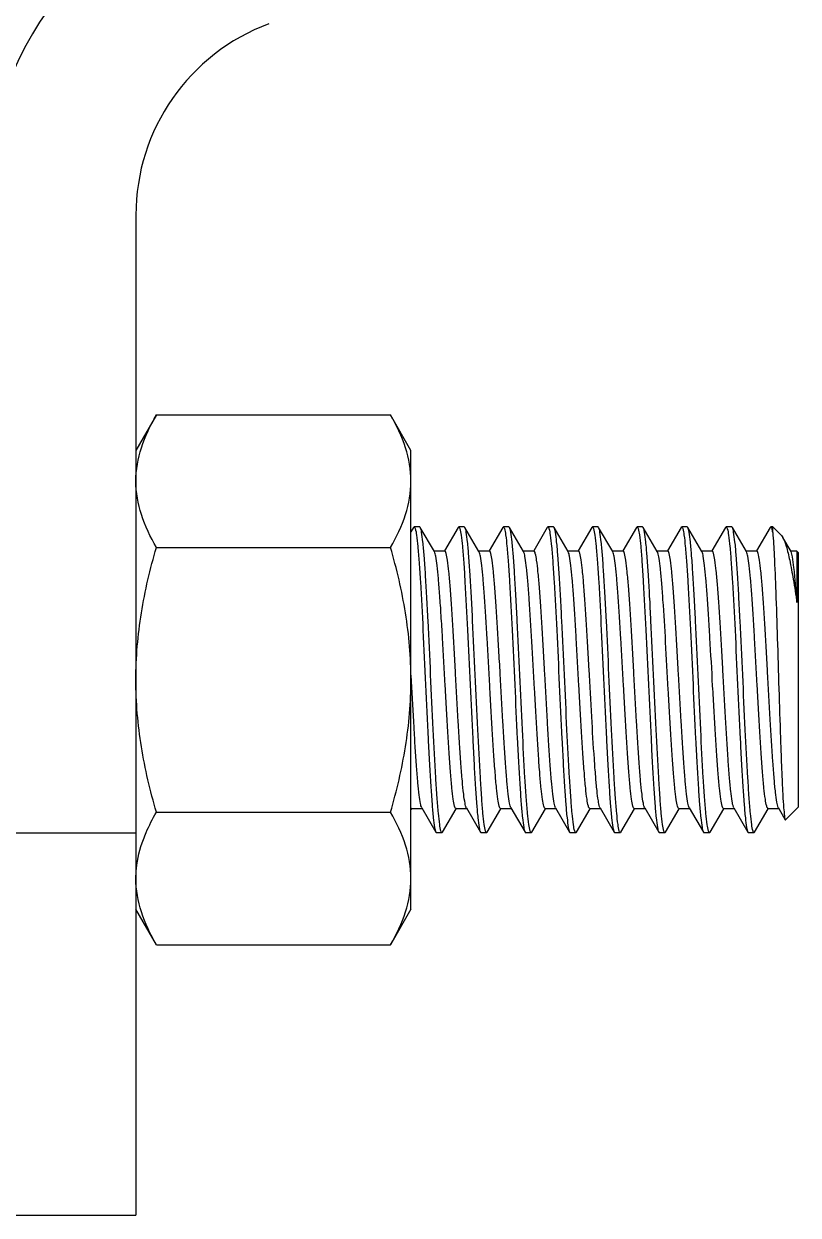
# Model space of a CAD drawing. Extents: x 1725261 to 1937680, y 860327 to 1571294.
# Drawn here: x 1846973 to 1847326, y 1246481 to 1247024 of the extents above; entities that cross this region are included whole.
import ezdxf

# ---------------------------------------------------------------- set-up
doc = ezdxf.new("R2010")
doc.units = 0
doc.header["$LTSCALE"] = 1000
doc.header["$MEASUREMENT"] = 0

msp = doc.modelspace()

# ---------------------------------------------------------------- linework, layer by layer
at = {"linetype": 'Continuous'}
for p, q in [((1847024.16, 1246936.54), (1847024.16, 1246480.85)), ((1847033.5, 1246845.48), (1847024.16, 1246829.31)), ((1847033.5, 1246845.48), (1847140.28, 1246845.48)), ((1847149.61, 1246829.31), (1847140.28, 1246845.48)), ((1847149.61, 1246620.27), (1847149.61, 1246829.31)), ((1847150.8, 1246794.26), (1847149.61, 1246792.21)), ((1847150.8, 1246794.26), (1847151.06, 1246794.48)), ((1847153.6, 1246794.48), (1847151.06, 1246794.48)), ((1847153.6, 1246794.48), (1847151.06, 1246794.48)), ((1847151.06, 1246794.48), (1847151.1, 1246794.48)), ((1847153.86, 1246794.26), (1847153.6, 1246794.48)), ((1847160.28, 1246783.18), (1847153.86, 1246794.26)), ((1847171.13, 1246794.26), (1847164.9, 1246783.52)), ((1847171.13, 1246794.26), (1847171.39, 1246794.48)), ((1847173.93, 1246794.48), (1847171.39, 1246794.48)), ((1847173.93, 1246794.48), (1847171.39, 1246794.48)), ((1847171.39, 1246794.48), (1847171.43, 1246794.48)), ((1847174.19, 1246794.26), (1847173.93, 1246794.48)), ((1847180.61, 1246783.18), (1847174.19, 1246794.26)), ((1847191.46, 1246794.26), (1847185.23, 1246783.52)), ((1847191.46, 1246794.26), (1847191.72, 1246794.48)), ((1847194.26, 1246794.48), (1847191.72, 1246794.48)), ((1847194.26, 1246794.48), (1847191.72, 1246794.48)), ((1847191.72, 1246794.48), (1847191.76, 1246794.48)), ((1847194.52, 1246794.26), (1847194.26, 1246794.48)), ((1847200.94, 1246783.18), (1847194.52, 1246794.26)), ((1847211.78, 1246794.26), (1847205.56, 1246783.52)), ((1847211.78, 1246794.26), (1847212.04, 1246794.48)), ((1847214.59, 1246794.48), (1847212.04, 1246794.48)), ((1847214.59, 1246794.48), (1847212.04, 1246794.48)), ((1847212.04, 1246794.48), (1847212.08, 1246794.48)), ((1847214.84, 1246794.26), (1847214.59, 1246794.48)), ((1847221.26, 1246783.18), (1847214.84, 1246794.26)), ((1847232.11, 1246794.26), (1847225.89, 1246783.52)), ((1847232.11, 1246794.26), (1847232.37, 1246794.48)), ((1847234.91, 1246794.48), (1847232.37, 1246794.48)), ((1847234.91, 1246794.48), (1847232.37, 1246794.48)), ((1847232.37, 1246794.48), (1847232.41, 1246794.48)), ((1847235.17, 1246794.26), (1847234.91, 1246794.48)), ((1847241.59, 1246783.18), (1847235.17, 1246794.26)), ((1847252.44, 1246794.26), (1847246.21, 1246783.52)), ((1847252.44, 1246794.26), (1847252.7, 1246794.48)), ((1847255.24, 1246794.48), (1847252.7, 1246794.48)), ((1847255.24, 1246794.48), (1847252.7, 1246794.48)), ((1847252.7, 1246794.48), (1847252.74, 1246794.48)), ((1847255.5, 1246794.26), (1847255.24, 1246794.48)), ((1847261.92, 1246783.18), (1847255.5, 1246794.26)), ((1847272.77, 1246794.26), (1847266.54, 1246783.52)), ((1847272.77, 1246794.26), (1847273.03, 1246794.48)), ((1847275.57, 1246794.48), (1847273.03, 1246794.48)), ((1847275.57, 1246794.48), (1847273.03, 1246794.48)), ((1847273.03, 1246794.48), (1847273.07, 1246794.48)), ((1847275.83, 1246794.26), (1847275.57, 1246794.48)), ((1847282.25, 1246783.18), (1847275.83, 1246794.26)), ((1847293.1, 1246794.26), (1847286.87, 1246783.52)), ((1847293.1, 1246794.26), (1847293.36, 1246794.48)), ((1847295.9, 1246794.48), (1847293.36, 1246794.48)), ((1847295.9, 1246794.48), (1847293.36, 1246794.48)), ((1847293.36, 1246794.48), (1847293.4, 1246794.48)), ((1847296.16, 1246794.26), (1847295.9, 1246794.48)), ((1847302.58, 1246783.18), (1847296.16, 1246794.26)), ((1847313.42, 1246794.26), (1847307.2, 1246783.52)), ((1847313.68, 1246794.48), (1847313.42, 1246794.26)), ((1847314.56, 1246794.48), (1847313.68, 1246794.48)), ((1847318.5, 1246790.55), (1847314.56, 1246794.48)), ((1847314.56, 1246791.94), (1847314.56, 1246794.48)), ((1847322.9, 1246783.18), (1847319.16, 1246789.65)), ((1847033.5, 1246785.13), (1847140.28, 1246785.13)), ((1847165.02, 1246783.45), (1847160.13, 1246783.45)), ((1847185.35, 1246783.45), (1847180.45, 1246783.45)), ((1847205.67, 1246783.45), (1847200.78, 1246783.45)), ((1847201.09, 1246782.85), (1847200.94, 1246783.18)), ((1847226, 1246783.45), (1847221.11, 1246783.45)), ((1847246.33, 1246783.45), (1847241.44, 1246783.45)), ((1847266.66, 1246783.45), (1847261.77, 1246783.45)), ((1847262.11, 1246782.76), (1847261.92, 1246783.18)), ((1847286.99, 1246783.45), (1847282.09, 1246783.45)), ((1847307.31, 1246783.45), (1847302.42, 1246783.45)), ((1847325.6, 1246783.45), (1847322.75, 1246783.45)), ((1847326.18, 1246782.87), (1847325.6, 1246783.45)), ((1847325.6, 1246783.45), (1847325.6, 1246759.99)), ((1847326.18, 1246782.87), (1847326.18, 1246666.71)), ((1847149.77, 1246724.8), (1847149.61, 1246727.63)), ((1847149.81, 1246724.06), (1847149.77, 1246724.8)), ((1847149.61, 1246665.53), (1847149.92, 1246666.06)), ((1847149.81, 1246666.13), (1847154.7, 1246666.13)), ((1847154.55, 1246666.39), (1847160.96, 1246655.32)), ((1847164.02, 1246655.32), (1847170.25, 1246666.06)), ((1847170.14, 1246666.13), (1847175.03, 1246666.13)), ((1847174.87, 1246666.39), (1847181.29, 1246655.32)), ((1847184.35, 1246655.32), (1847190.58, 1246666.06)), ((1847190.46, 1246666.13), (1847195.36, 1246666.13)), ((1847195.2, 1246666.39), (1847201.62, 1246655.32)), ((1847204.68, 1246655.32), (1847210.91, 1246666.06)), ((1847210.79, 1246666.13), (1847215.68, 1246666.13)), ((1847215.53, 1246666.39), (1847221.95, 1246655.32)), ((1847225.01, 1246655.32), (1847231.24, 1246666.06)), ((1847231.12, 1246666.13), (1847236.01, 1246666.13)), ((1847235.86, 1246666.39), (1847242.28, 1246655.32)), ((1847245.34, 1246655.32), (1847251.56, 1246666.06)), ((1847251.45, 1246666.13), (1847256.34, 1246666.13)), ((1847256.19, 1246666.39), (1847262.6, 1246655.32)), ((1847265.66, 1246655.32), (1847271.89, 1246666.06)), ((1847271.78, 1246666.13), (1847276.67, 1246666.13)), ((1847276.51, 1246666.39), (1847282.93, 1246655.32)), ((1847285.99, 1246655.32), (1847292.22, 1246666.06)), ((1847292.1, 1246666.13), (1847297, 1246666.13)), ((1847296.84, 1246666.39), (1847296.66, 1246666.81)), ((1847296.84, 1246666.39), (1847303.26, 1246655.32)), ((1847306.32, 1246655.32), (1847312.55, 1246666.06)), ((1847312.43, 1246666.13), (1847317.32, 1246666.13)), ((1847317.17, 1246666.39), (1847317.07, 1246666.6)), ((1847317.17, 1246666.39), (1847317.32, 1246666.13)), ((1847317.32, 1246666.13), (1847320.27, 1246661.04)), ((1847326.18, 1246666.71), (1847320.45, 1246660.98)), ((1847033.5, 1246664.44), (1847140.28, 1246664.44)), ((1847320.27, 1246661.04), (1847320.45, 1246660.98)), ((1846954.47, 1246655.09), (1847024.16, 1246655.09)), ((1847160.96, 1246655.32), (1847161.22, 1246655.09)), ((1847163.77, 1246655.09), (1847161.22, 1246655.09)), ((1847163.77, 1246655.09), (1847161.22, 1246655.09)), ((1847163.77, 1246655.09), (1847163.73, 1246655.1)), ((1847164.02, 1246655.32), (1847163.77, 1246655.09)), ((1847181.29, 1246655.32), (1847181.55, 1246655.09)), ((1847184.09, 1246655.09), (1847181.55, 1246655.09)), ((1847184.09, 1246655.09), (1847181.55, 1246655.09)), ((1847184.09, 1246655.09), (1847184.05, 1246655.1)), ((1847184.35, 1246655.32), (1847184.09, 1246655.09)), ((1847201.62, 1246655.32), (1847201.88, 1246655.09)), ((1847204.42, 1246655.09), (1847201.88, 1246655.09)), ((1847204.42, 1246655.09), (1847201.88, 1246655.09)), ((1847204.42, 1246655.09), (1847204.38, 1246655.1)), ((1847204.68, 1246655.32), (1847204.42, 1246655.09)), ((1847221.95, 1246655.32), (1847222.21, 1246655.09)), ((1847224.75, 1246655.09), (1847222.21, 1246655.09)), ((1847224.75, 1246655.09), (1847222.21, 1246655.09)), ((1847224.75, 1246655.09), (1847224.71, 1246655.1)), ((1847225.01, 1246655.32), (1847224.75, 1246655.09)), ((1847242.28, 1246655.32), (1847242.54, 1246655.09)), ((1847245.08, 1246655.09), (1847242.54, 1246655.09)), ((1847245.08, 1246655.09), (1847242.54, 1246655.09)), ((1847245.08, 1246655.09), (1847245.04, 1246655.1)), ((1847245.34, 1246655.32), (1847245.08, 1246655.09)), ((1847262.6, 1246655.32), (1847262.86, 1246655.09)), ((1847265.41, 1246655.09), (1847262.86, 1246655.09)), ((1847265.41, 1246655.09), (1847262.86, 1246655.09)), ((1847265.41, 1246655.09), (1847265.37, 1246655.1)), ((1847265.66, 1246655.32), (1847265.41, 1246655.09)), ((1847282.93, 1246655.32), (1847283.19, 1246655.09)), ((1847285.73, 1246655.09), (1847283.19, 1246655.09)), ((1847285.73, 1246655.09), (1847283.19, 1246655.09)), ((1847285.73, 1246655.09), (1847285.69, 1246655.1)), ((1847285.99, 1246655.32), (1847285.73, 1246655.09)), ((1847303.26, 1246655.32), (1847303.52, 1246655.09)), ((1847306.06, 1246655.09), (1847303.52, 1246655.09)), ((1847306.06, 1246655.09), (1847303.52, 1246655.09)), ((1847306.06, 1246655.09), (1847306.02, 1246655.1)), ((1847306.32, 1246655.32), (1847306.06, 1246655.09)), ((1847033.5, 1246604.1), (1847024.16, 1246620.27)), ((1847149.61, 1246620.27), (1847140.28, 1246604.1)), ((1847033.5, 1246604.1), (1847140.28, 1246604.1)), ((1846954.47, 1246480.85), (1847024.16, 1246480.85))]:
    msp.add_line(p, q, dxfattribs=at)
for radius in [162.62, 92.93]:
    msp.add_arc((1847117.09, 1246936.54), radius, 110.3175, 180, dxfattribs=at)
for points, knots in [([(1847024.16, 1246815.31), (1847024.16, 1246820.46), (1847026.09, 1246831.12), (1847030.76, 1246840.74), (1847033.5, 1246845.48)], [0, 0, 0, 0, 0.485069, 1, 1, 1, 1]), ([(1847149.61, 1246815.31), (1847149.61, 1246820.46), (1847147.69, 1246831.12), (1847143.01, 1246840.74), (1847140.28, 1246845.48)], [0, 0, 0, 0, 0.485069, 1, 1, 1, 1]), ([(1847033.5, 1246785.13), (1847030.76, 1246789.87), (1847026.09, 1246799.49), (1847024.16, 1246810.15), (1847024.16, 1246815.31)], [0, 0, 0, 0, 0.514931, 1, 1, 1, 1]), ([(1847140.28, 1246785.13), (1847143.01, 1246789.87), (1847147.69, 1246799.49), (1847149.61, 1246810.15), (1847149.61, 1246815.31)], [0, 0, 0, 0, 0.514931, 1, 1, 1, 1]), ([(1847151.1, 1246794.48), (1847151.14, 1246794.47), (1847151.38, 1246794.28), (1847151.46, 1246793.98), (1847151.53, 1246793.74)], [0, 0, 0, 0, 0.14607, 1, 1, 1, 1]), ([(1847151.53, 1246793.74), (1847151.84, 1246792.77), (1847152.24, 1246790.04), (1847152.81, 1246784.93), (1847153.36, 1246777.83), (1847154.18, 1246765.12), (1847155.14, 1246746.47), (1847156.24, 1246722.59), (1847157.19, 1246702.31), (1847157.98, 1246687.04), (1847158.55, 1246677.21), (1847159.14, 1246668.97), (1847159.65, 1246662.53), (1847160.27, 1246658.24), (1847160.59, 1246655.96), (1847160.96, 1246655.32)], [0, 0, 0, 0, 0.021893, 0.059338, 0.11121, 0.175832, 0.33449, 0.514559, 0.692469, 0.77323, 0.844901, 0.90513, 0.951948, 0.983856, 1, 1, 1, 1]), ([(1847163.29, 1246655.83), (1847162.99, 1246656.8), (1847162.59, 1246659.53), (1847162.02, 1246664.63), (1847161.47, 1246671.74), (1847160.64, 1246684.45), (1847159.69, 1246703.09), (1847158.58, 1246726.98), (1847157.64, 1246747.26), (1847156.84, 1246762.53), (1847156.27, 1246772.36), (1847155.69, 1246780.61), (1847155.17, 1246787.04), (1847154.56, 1246791.34), (1847154.24, 1246793.61), (1847153.86, 1246794.26)], [0, 0, 0, 0, 0.02187, 0.059297, 0.111154, 0.175764, 0.334422, 0.514507, 0.692435, 0.773208, 0.844889, 0.905123, 0.951944, 0.983855, 1, 1, 1, 1]), ([(1847171.43, 1246794.48), (1847171.47, 1246794.47), (1847171.71, 1246794.29), (1847171.78, 1246793.98), (1847171.86, 1246793.75)], [0, 0, 0, 0, 0.146483, 1, 1, 1, 1]), ([(1847171.86, 1246793.75), (1847172.17, 1246792.79), (1847172.57, 1246790.05), (1847173.14, 1246784.96), (1847173.69, 1246777.85), (1847174.51, 1246765.15), (1847175.46, 1246746.5), (1847176.57, 1246722.61), (1847177.51, 1246702.32), (1847178.31, 1246687.05), (1847178.88, 1246677.22), (1847179.46, 1246668.97), (1847179.98, 1246662.53), (1847180.6, 1246658.24), (1847180.92, 1246655.96), (1847181.29, 1246655.32)], [0, 0, 0, 0, 0.021833, 0.05923, 0.111064, 0.175659, 0.33431, 0.514413, 0.692368, 0.773157, 0.844855, 0.905103, 0.951934, 0.983852, 1, 1, 1, 1]), ([(1847183.62, 1246655.84), (1847183.31, 1246656.8), (1847182.91, 1246659.54), (1847182.34, 1246664.64), (1847181.79, 1246671.75), (1847180.97, 1246684.46), (1847180.02, 1246703.1), (1847178.91, 1246726.98), (1847177.97, 1246747.27), (1847177.17, 1246762.54), (1847176.6, 1246772.37), (1847176.02, 1246780.61), (1847175.5, 1246787.04), (1847174.89, 1246791.34), (1847174.56, 1246793.61), (1847174.19, 1246794.26)], [0, 0, 0, 0, 0.02189, 0.059333, 0.111204, 0.175825, 0.334482, 0.514553, 0.692464, 0.773225, 0.844897, 0.905128, 0.951947, 0.983856, 1, 1, 1, 1]), ([(1847191.76, 1246794.48), (1847191.8, 1246794.47), (1847192.03, 1246794.29), (1847192.11, 1246793.99), (1847192.18, 1246793.76)], [0, 0, 0, 0, 0.14739, 1, 1, 1, 1]), ([(1847192.18, 1246793.76), (1847192.49, 1246792.81), (1847192.89, 1246790.09), (1847193.46, 1246785.01), (1847194.01, 1246777.91), (1847194.84, 1246765.22), (1847195.79, 1246746.57), (1847196.9, 1246722.67), (1847197.84, 1246702.37), (1847198.64, 1246687.08), (1847199.21, 1246677.24), (1847199.79, 1246668.99), (1847200.31, 1246662.54), (1847200.92, 1246658.24), (1847201.25, 1246655.96), (1847201.62, 1246655.32)], [0, 0, 0, 0, 0.021699, 0.058987, 0.110742, 0.175283, 0.333897, 0.514056, 0.692114, 0.772961, 0.844719, 0.905022, 0.951896, 0.98384, 1, 1, 1, 1]), ([(1847203.95, 1246655.83), (1847203.64, 1246656.79), (1847203.24, 1246659.52), (1847202.67, 1246664.62), (1847202.12, 1246671.73), (1847201.3, 1246684.43), (1847200.35, 1246703.08), (1847199.24, 1246726.96), (1847198.3, 1246747.25), (1847197.5, 1246762.52), (1847196.93, 1246772.36), (1847196.34, 1246780.6), (1847195.83, 1246787.04), (1847195.21, 1246791.34), (1847194.89, 1246793.61), (1847194.52, 1246794.26)], [0, 0, 0, 0, 0.021836, 0.059237, 0.111077, 0.175677, 0.334321, 0.514424, 0.692372, 0.773156, 0.844853, 0.905103, 0.951936, 0.983852, 1, 1, 1, 1]), ([(1847212.08, 1246794.48), (1847212.12, 1246794.47), (1847212.37, 1246794.28), (1847212.44, 1246793.98), (1847212.52, 1246793.74)], [0, 0, 0, 0, 0.146196, 1, 1, 1, 1]), ([(1847212.52, 1246793.74), (1847212.82, 1246792.78), (1847213.22, 1246790.04), (1847213.79, 1246784.94), (1847214.34, 1246777.83), (1847215.17, 1246765.13), (1847216.12, 1246746.48), (1847217.23, 1246722.6), (1847218.17, 1246702.31), (1847218.97, 1246687.04), (1847219.54, 1246677.21), (1847220.12, 1246668.97), (1847220.64, 1246662.53), (1847221.25, 1246658.24), (1847221.57, 1246655.96), (1847221.95, 1246655.32)], [0, 0, 0, 0, 0.021874, 0.059306, 0.111169, 0.175785, 0.334437, 0.514518, 0.69244, 0.773206, 0.844885, 0.905122, 0.951944, 0.983855, 1, 1, 1, 1]), ([(1847224.28, 1246655.82), (1847223.97, 1246656.77), (1847223.58, 1246659.49), (1847223, 1246664.58), (1847222.45, 1246671.68), (1847221.63, 1246684.38), (1847220.68, 1246703.02), (1847219.57, 1246726.92), (1847218.63, 1246747.22), (1847217.83, 1246762.5), (1847217.26, 1246772.34), (1847216.67, 1246780.59), (1847216.16, 1246787.04), (1847215.54, 1246791.34), (1847215.22, 1246793.61), (1847214.84, 1246794.26)], [0, 0, 0, 0, 0.021728, 0.059039, 0.110811, 0.175364, 0.333989, 0.514137, 0.692171, 0.773007, 0.844751, 0.905041, 0.951904, 0.983842, 1, 1, 1, 1]), ([(1847232.41, 1246794.48), (1847232.45, 1246794.47), (1847232.7, 1246794.28), (1847232.77, 1246793.98), (1847232.85, 1246793.74)], [0, 0, 0, 0, 0.146015, 1, 1, 1, 1]), ([(1847232.85, 1246793.74), (1847233.15, 1246792.77), (1847233.55, 1246790.04), (1847234.12, 1246784.93), (1847234.67, 1246777.82), (1847235.5, 1246765.12), (1847236.45, 1246746.47), (1847237.56, 1246722.59), (1847238.5, 1246702.3), (1847239.3, 1246687.04), (1847239.87, 1246677.21), (1847240.45, 1246668.97), (1847240.97, 1246662.53), (1847241.58, 1246658.24), (1847241.9, 1246655.96), (1847242.28, 1246655.32)], [0, 0, 0, 0, 0.021902, 0.059353, 0.11123, 0.175855, 0.334516, 0.514581, 0.692484, 0.773243, 0.844911, 0.905136, 0.951951, 0.983857, 1, 1, 1, 1]), ([(1847244.6, 1246655.84), (1847244.3, 1246656.8), (1847243.9, 1246659.54), (1847243.33, 1246664.64), (1847242.78, 1246671.75), (1847241.95, 1246684.45), (1847241, 1246703.1), (1847239.89, 1246726.98), (1847238.95, 1246747.27), (1847238.15, 1246762.54), (1847237.58, 1246772.37), (1847237, 1246780.61), (1847236.48, 1246787.04), (1847235.87, 1246791.34), (1847235.55, 1246793.61), (1847235.17, 1246794.26)], [0, 0, 0, 0, 0.021885, 0.059324, 0.11119, 0.175807, 0.334466, 0.514541, 0.692458, 0.773225, 0.8449, 0.90513, 0.951948, 0.983856, 1, 1, 1, 1]), ([(1847252.74, 1246794.48), (1847252.78, 1246794.47), (1847253.02, 1246794.29), (1847253.09, 1246793.99), (1847253.17, 1246793.75)], [0, 0, 0, 0, 0.146759, 1, 1, 1, 1]), ([(1847253.17, 1246793.75), (1847253.48, 1246792.79), (1847253.88, 1246790.07), (1847254.45, 1246784.97), (1847255, 1246777.87), (1847255.82, 1246765.17), (1847256.77, 1246746.52), (1847257.88, 1246722.63), (1847258.83, 1246702.34), (1847259.62, 1246687.06), (1847260.19, 1246677.22), (1847260.78, 1246668.98), (1847261.29, 1246662.54), (1847261.91, 1246658.24), (1847262.23, 1246655.96), (1847262.6, 1246655.32)], [0, 0, 0, 0, 0.021792, 0.059156, 0.110966, 0.175545, 0.334187, 0.514308, 0.692293, 0.7731, 0.844815, 0.905079, 0.951923, 0.983848, 1, 1, 1, 1]), ([(1847264.93, 1246655.84), (1847264.62, 1246656.8), (1847264.23, 1246659.53), (1847263.66, 1246664.64), (1847263.11, 1246671.75), (1847262.28, 1246684.45), (1847261.33, 1246703.1), (1847260.22, 1246726.98), (1847259.28, 1246747.27), (1847258.48, 1246762.53), (1847257.91, 1246772.36), (1847257.33, 1246780.61), (1847256.81, 1246787.04), (1847256.2, 1246791.34), (1847255.88, 1246793.61), (1847255.5, 1246794.26)], [0, 0, 0, 0, 0.021878, 0.059312, 0.111177, 0.175794, 0.334448, 0.514526, 0.692445, 0.773211, 0.844888, 0.905123, 0.951945, 0.983855, 1, 1, 1, 1]), ([(1847273.07, 1246794.48), (1847273.11, 1246794.47), (1847273.35, 1246794.29), (1847273.42, 1246793.99), (1847273.5, 1246793.75)], [0, 0, 0, 0, 0.146768, 1, 1, 1, 1]), ([(1847273.5, 1246793.75), (1847273.81, 1246792.79), (1847274.21, 1246790.07), (1847274.78, 1246784.97), (1847275.33, 1246777.87), (1847276.15, 1246765.17), (1847277.1, 1246746.52), (1847278.21, 1246722.63), (1847279.15, 1246702.34), (1847279.95, 1246687.06), (1847280.52, 1246677.23), (1847281.1, 1246668.98), (1847281.62, 1246662.54), (1847282.24, 1246658.24), (1847282.56, 1246655.96), (1847282.93, 1246655.32)], [0, 0, 0, 0, 0.021791, 0.059155, 0.110967, 0.175548, 0.334182, 0.514304, 0.692288, 0.773093, 0.844809, 0.905077, 0.951923, 0.983848, 1, 1, 1, 1]), ([(1847285.27, 1246655.82), (1847284.96, 1246656.78), (1847284.56, 1246659.5), (1847283.99, 1246664.6), (1847283.44, 1246671.7), (1847282.61, 1246684.4), (1847281.66, 1246703.04), (1847280.55, 1246726.93), (1847279.61, 1246747.23), (1847278.81, 1246762.51), (1847278.24, 1246772.35), (1847277.66, 1246780.6), (1847277.14, 1246787.04), (1847276.53, 1246791.34), (1847276.2, 1246793.61), (1847275.83, 1246794.26)], [0, 0, 0, 0, 0.021768, 0.059112, 0.11091, 0.17548, 0.33411, 0.514241, 0.692243, 0.773059, 0.844786, 0.905063, 0.951916, 0.983846, 1, 1, 1, 1]), ([(1847293.4, 1246794.48), (1847293.44, 1246794.47), (1847293.68, 1246794.28), (1847293.75, 1246793.98), (1847293.83, 1246793.74)], [0, 0, 0, 0, 0.146155, 1, 1, 1, 1]), ([(1847293.83, 1246793.74), (1847294.14, 1246792.78), (1847294.54, 1246790.04), (1847295.11, 1246784.94), (1847295.66, 1246777.83), (1847296.48, 1246765.13), (1847297.43, 1246746.48), (1847298.54, 1246722.6), (1847299.48, 1246702.31), (1847300.28, 1246687.04), (1847300.85, 1246677.21), (1847301.43, 1246668.97), (1847301.95, 1246662.53), (1847302.56, 1246658.24), (1847302.89, 1246655.96), (1847303.26, 1246655.32)], [0, 0, 0, 0, 0.02188, 0.059316, 0.111182, 0.1758, 0.334454, 0.51453, 0.692448, 0.773213, 0.844889, 0.905123, 0.951945, 0.983855, 1, 1, 1, 1]), ([(1847305.59, 1246655.82), (1847305.28, 1246656.78), (1847304.89, 1246659.5), (1847304.31, 1246664.6), (1847303.76, 1246671.69), (1847302.94, 1246684.39), (1847301.99, 1246703.04), (1847300.88, 1246726.93), (1847299.94, 1246747.23), (1847299.14, 1246762.51), (1847298.57, 1246772.35), (1847297.99, 1246780.6), (1847297.47, 1246787.04), (1847296.85, 1246791.34), (1847296.53, 1246793.61), (1847296.16, 1246794.26)], [0, 0, 0, 0, 0.021766, 0.059108, 0.110903, 0.175472, 0.334108, 0.51424, 0.692244, 0.773062, 0.844789, 0.905064, 0.951915, 0.983846, 1, 1, 1, 1]), ([(1847313.93, 1246794.28), (1847313.9, 1246794.34), (1847313.84, 1246794.43), (1847313.73, 1246794.48), (1847313.68, 1246794.48)], [0, 0, 0, 0, 0.595459, 1, 1, 1, 1]), ([(1847314.56, 1246791.94), (1847314.51, 1246792.22), (1847314.35, 1246793), (1847314.21, 1246793.83), (1847313.93, 1246794.28)], [0, 0, 0, 0, 0.346578, 1, 1, 1, 1]), ([(1847314.56, 1246791.94), (1847314.91, 1246788.47), (1847315.37, 1246779.42), (1847316.03, 1246763.34), (1847316.67, 1246743.05), (1847317.34, 1246720.88), (1847317.92, 1246702.41), (1847318.41, 1246688.69), (1847318.76, 1246679.95), (1847319.13, 1246672.69), (1847319.42, 1246667.07), (1847319.87, 1246663.45), (1847319.98, 1246661.54), (1847320.27, 1246661.05)], [0, 0, 0, 0, 0.079873, 0.207357, 0.368394, 0.544526, 0.714953, 0.791458, 0.858883, 0.915067, 0.958179, 0.986787, 1, 1, 1, 1]), ([(1847319.16, 1246789.65), (1847319.86, 1246788.43), (1847321.01, 1246784.95), (1847322.51, 1246778.58), (1847324.07, 1246769.97), (1847325.07, 1246763.53), (1847325.6, 1246759.99)], [0, 0, 0, 0, 0.139011, 0.356589, 0.647179, 1, 1, 1, 1]), ([(1847024.16, 1246724.79), (1847024.16, 1246734.99), (1847025.94, 1246755.42), (1847030.67, 1246775.33), (1847033.5, 1246785.13)], [0, 0, 0, 0, 0.499896, 1, 1, 1, 1]), ([(1847149.61, 1246724.79), (1847149.61, 1246734.99), (1847147.83, 1246755.42), (1847143.11, 1246775.33), (1847140.28, 1246785.13)], [0, 0, 0, 0, 0.499896, 1, 1, 1, 1]), ([(1847170.14, 1246666.13), (1847170, 1246666.13), (1847169.7, 1246666.54), (1847169.3, 1246667.89), (1847168.76, 1246671), (1847168.21, 1246676.01), (1847167.61, 1246682.85), (1847167.02, 1246691.17), (1847166.41, 1246700.71), (1847165.81, 1246711.12), (1847165.01, 1246725.64), (1847164.22, 1246740.03), (1847163.39, 1246753.77), (1847162.8, 1246762.74), (1847162.19, 1246770.34), (1847161.64, 1246776.33), (1847161.02, 1246780.39), (1847160.65, 1246782.55), (1847160.28, 1246783.18)], [0, 0, 0, 0, 0.003456, 0.010692, 0.037889, 0.081613, 0.140406, 0.212192, 0.2944, 0.384075, 0.477989, 0.664972, 0.751304, 0.828651, 0.894236, 0.945722, 0.981321, 1, 1, 1, 1]), ([(1847174.87, 1246666.39), (1847174.51, 1246667.03), (1847174.14, 1246669.19), (1847173.51, 1246673.25), (1847172.96, 1246679.24), (1847172.36, 1246686.83), (1847171.76, 1246695.81), (1847170.93, 1246709.55), (1847170.15, 1246723.93), (1847169.34, 1246738.45), (1847168.74, 1246748.86), (1847168.14, 1246758.41), (1847167.54, 1246766.73), (1847166.95, 1246773.57), (1847166.39, 1246778.58), (1847165.85, 1246781.69), (1847165.45, 1246783.03), (1847165.15, 1246783.45), (1847165.02, 1246783.45)], [0, 0, 0, 0, 0.01868, 0.054278, 0.105764, 0.171348, 0.248694, 0.335027, 0.52201, 0.615925, 0.705601, 0.787809, 0.859593, 0.918386, 0.962109, 0.989306, 0.996546, 1, 1, 1, 1]), ([(1847190.46, 1246666.13), (1847190.33, 1246666.13), (1847190.03, 1246666.54), (1847189.63, 1246667.89), (1847189.09, 1246671), (1847188.54, 1246676.01), (1847187.94, 1246682.85), (1847187.34, 1246691.17), (1847186.74, 1246700.71), (1847186.14, 1246711.12), (1847185.33, 1246725.64), (1847184.55, 1246740.03), (1847183.72, 1246753.77), (1847183.12, 1246762.74), (1847182.52, 1246770.34), (1847181.97, 1246776.33), (1847181.35, 1246780.39), (1847180.98, 1246782.55), (1847180.61, 1246783.18)], [0, 0, 0, 0, 0.003456, 0.010693, 0.037891, 0.081614, 0.140408, 0.212192, 0.2944, 0.384075, 0.47799, 0.664974, 0.751306, 0.828653, 0.894237, 0.945723, 0.981321, 1, 1, 1, 1]), ([(1847195.2, 1246666.39), (1847194.83, 1246667.03), (1847194.46, 1246669.19), (1847193.84, 1246673.25), (1847193.29, 1246679.24), (1847192.68, 1246686.83), (1847192.09, 1246695.81), (1847191.26, 1246709.55), (1847190.48, 1246723.93), (1847189.67, 1246738.45), (1847189.07, 1246748.86), (1847188.47, 1246758.41), (1847187.87, 1246766.73), (1847187.27, 1246773.57), (1847186.72, 1246778.58), (1847186.18, 1246781.69), (1847185.78, 1246783.03), (1847185.48, 1246783.45), (1847185.35, 1246783.45)], [0, 0, 0, 0, 0.018679, 0.054277, 0.105763, 0.171348, 0.248694, 0.335027, 0.52201, 0.615925, 0.7056, 0.787807, 0.859593, 0.918386, 0.96211, 0.989308, 0.996544, 1, 1, 1, 1]), ([(1847210.79, 1246666.13), (1847210.66, 1246666.13), (1847210.37, 1246666.53), (1847209.97, 1246667.84), (1847209.44, 1246670.85), (1847208.89, 1246675.72), (1847208.31, 1246682.35), (1847207.72, 1246690.45), (1847207.13, 1246699.76), (1847206.53, 1246709.95), (1847205.74, 1246724.23), (1847204.79, 1246741.5), (1847203.82, 1246757.8), (1847202.97, 1246768.94), (1847202.41, 1246775.18), (1847201.82, 1246779.64), (1847201.41, 1246782.03), (1847201.09, 1246782.85)], [0, 0, 0, 0, 0.003387, 0.010439, 0.0369, 0.079457, 0.136743, 0.2068, 0.287199, 0.375139, 0.467553, 0.652855, 0.817457, 0.884687, 0.938635, 0.97747, 1, 1, 1, 1]), ([(1847215.53, 1246666.39), (1847215.16, 1246667.03), (1847214.79, 1246669.19), (1847214.17, 1246673.25), (1847213.62, 1246679.24), (1847213.01, 1246686.83), (1847212.42, 1246695.81), (1847211.59, 1246709.55), (1847210.8, 1246723.93), (1847210, 1246738.45), (1847209.4, 1246748.86), (1847208.79, 1246758.41), (1847208.2, 1246766.73), (1847207.6, 1246773.57), (1847207.05, 1246778.58), (1847206.51, 1246781.69), (1847206.11, 1246783.03), (1847205.81, 1246783.45), (1847205.67, 1246783.45)], [0, 0, 0, 0, 0.01868, 0.054279, 0.105765, 0.17135, 0.248697, 0.335029, 0.522011, 0.615926, 0.705601, 0.787809, 0.859595, 0.918388, 0.962111, 0.989308, 0.996545, 1, 1, 1, 1]), ([(1847231.12, 1246666.13), (1847230.98, 1246666.13), (1847230.69, 1246666.54), (1847230.29, 1246667.89), (1847229.75, 1246671), (1847229.19, 1246676.01), (1847228.6, 1246682.85), (1847228, 1246691.17), (1847227.4, 1246700.71), (1847226.79, 1246711.12), (1847225.99, 1246725.64), (1847225.2, 1246740.03), (1847224.38, 1246753.77), (1847223.78, 1246762.74), (1847223.18, 1246770.34), (1847222.62, 1246776.33), (1847222, 1246780.39), (1847221.63, 1246782.55), (1847221.26, 1246783.18)], [0, 0, 0, 0, 0.003455, 0.010692, 0.037889, 0.081612, 0.140406, 0.212191, 0.294399, 0.384075, 0.477989, 0.664972, 0.751304, 0.82865, 0.894235, 0.945722, 0.981321, 1, 1, 1, 1]), ([(1847235.64, 1246666.9), (1847235.34, 1246667.79), (1847234.92, 1246670.28), (1847234.34, 1246674.89), (1847233.77, 1246681.24), (1847232.94, 1246692.45), (1847231.96, 1246708.72), (1847231.02, 1246725.94), (1847230.23, 1246740.12), (1847229.64, 1246750.2), (1847229.05, 1246759.42), (1847228.47, 1246767.42), (1847227.89, 1246773.98), (1847227.35, 1246778.79), (1847226.82, 1246781.76), (1847226.42, 1246783.05), (1847226.13, 1246783.45), (1847226, 1246783.45)], [0, 0, 0, 0, 0.024104, 0.064245, 0.119183, 0.187069, 0.352029, 0.536643, 0.62845, 0.715691, 0.795361, 0.864724, 0.921406, 0.963495, 0.989662, 0.996639, 1, 1, 1, 1]), ([(1847251.45, 1246666.13), (1847251.31, 1246666.13), (1847251.02, 1246666.54), (1847250.62, 1246667.89), (1847250.07, 1246671), (1847249.52, 1246676.01), (1847248.92, 1246682.85), (1847248.33, 1246691.17), (1847247.73, 1246700.71), (1847247.12, 1246711.12), (1847246.32, 1246725.64), (1847245.53, 1246740.03), (1847244.7, 1246753.77), (1847244.11, 1246762.74), (1847243.5, 1246770.34), (1847242.95, 1246776.33), (1847242.33, 1246780.39), (1847241.96, 1246782.55), (1847241.59, 1246783.18)], [0, 0, 0, 0, 0.003456, 0.010693, 0.037891, 0.081614, 0.140408, 0.212193, 0.2944, 0.384075, 0.47799, 0.664974, 0.751306, 0.828653, 0.894237, 0.945723, 0.981321, 1, 1, 1, 1]), ([(1847256.19, 1246666.39), (1847255.82, 1246667.03), (1847255.45, 1246669.19), (1847254.83, 1246673.25), (1847254.27, 1246679.24), (1847253.67, 1246686.83), (1847253.07, 1246695.81), (1847252.25, 1246709.55), (1847251.46, 1246723.93), (1847250.65, 1246738.45), (1847250.05, 1246748.86), (1847249.45, 1246758.41), (1847248.85, 1246766.73), (1847248.26, 1246773.57), (1847247.7, 1246778.58), (1847247.16, 1246781.69), (1847246.76, 1246783.03), (1847246.46, 1246783.45), (1847246.33, 1246783.45)], [0, 0, 0, 0, 0.018679, 0.054277, 0.105763, 0.171347, 0.248694, 0.335027, 0.52201, 0.615925, 0.7056, 0.787807, 0.859592, 0.918386, 0.962109, 0.989307, 0.996544, 1, 1, 1, 1]), ([(1847271.78, 1246666.13), (1847271.64, 1246666.13), (1847271.35, 1246666.53), (1847270.96, 1246667.82), (1847270.43, 1246670.82), (1847269.89, 1246675.65), (1847269.3, 1246682.25), (1847268.72, 1246690.3), (1847268.12, 1246699.56), (1847267.53, 1246709.69), (1847266.74, 1246723.92), (1847265.8, 1246741.16), (1847264.82, 1246757.44), (1847263.98, 1246768.62), (1847263.42, 1246774.92), (1847262.83, 1246779.46), (1847262.42, 1246781.9), (1847262.11, 1246782.76)], [0, 0, 0, 0, 0.003373, 0.010385, 0.036689, 0.078996, 0.13596, 0.205646, 0.285655, 0.373222, 0.465313, 0.650248, 0.815042, 0.882623, 0.937099, 0.976631, 1, 1, 1, 1]), ([(1847276.51, 1246666.39), (1847276.15, 1246667.03), (1847275.78, 1246669.19), (1847275.16, 1246673.25), (1847274.6, 1246679.24), (1847274, 1246686.83), (1847273.4, 1246695.81), (1847272.57, 1246709.55), (1847271.79, 1246723.93), (1847270.98, 1246738.45), (1847270.38, 1246748.86), (1847269.78, 1246758.41), (1847269.18, 1246766.73), (1847268.59, 1246773.57), (1847268.03, 1246778.58), (1847267.49, 1246781.69), (1847267.09, 1246783.03), (1847266.79, 1246783.45), (1847266.66, 1246783.45)], [0, 0, 0, 0, 0.01868, 0.054279, 0.105765, 0.17135, 0.248697, 0.335029, 0.522011, 0.615925, 0.705601, 0.787809, 0.859595, 0.918388, 0.962111, 0.989308, 0.996545, 1, 1, 1, 1]), ([(1847292.1, 1246666.13), (1847291.97, 1246666.13), (1847291.67, 1246666.54), (1847291.27, 1246667.89), (1847290.73, 1246671), (1847290.18, 1246676.01), (1847289.58, 1246682.85), (1847288.98, 1246691.17), (1847288.38, 1246700.71), (1847287.78, 1246711.12), (1847286.97, 1246725.64), (1847286.19, 1246740.03), (1847285.36, 1246753.77), (1847284.76, 1246762.74), (1847284.16, 1246770.34), (1847283.61, 1246776.33), (1847282.99, 1246780.39), (1847282.62, 1246782.55), (1847282.25, 1246783.18)], [0, 0, 0, 0, 0.003455, 0.010692, 0.037889, 0.081612, 0.140405, 0.212191, 0.294399, 0.384075, 0.477989, 0.664971, 0.751303, 0.82865, 0.894235, 0.945721, 0.98132, 1, 1, 1, 1]), ([(1847296.66, 1246666.81), (1847296.35, 1246667.66), (1847295.93, 1246670.1), (1847295.35, 1246674.63), (1847294.78, 1246680.92), (1847293.94, 1246692.09), (1847292.97, 1246708.38), (1847292.02, 1246725.62), (1847291.23, 1246739.86), (1847290.64, 1246750), (1847290.05, 1246759.26), (1847289.46, 1246767.32), (1847288.88, 1246773.92), (1847288.33, 1246778.76), (1847287.8, 1246781.75), (1847287.41, 1246783.05), (1847287.12, 1246783.45), (1847286.99, 1246783.45)], [0, 0, 0, 0, 0.023269, 0.062718, 0.117132, 0.184671, 0.349442, 0.534421, 0.62655, 0.714161, 0.794217, 0.863947, 0.920949, 0.963286, 0.989608, 0.996625, 1, 1, 1, 1]), ([(1847312.43, 1246666.13), (1847312.3, 1246666.13), (1847312, 1246666.54), (1847311.6, 1246667.89), (1847311.06, 1246671), (1847310.5, 1246676.01), (1847309.91, 1246682.85), (1847309.31, 1246691.17), (1847308.71, 1246700.71), (1847308.11, 1246711.12), (1847307.3, 1246725.64), (1847306.52, 1246740.03), (1847305.69, 1246753.77), (1847305.09, 1246762.74), (1847304.49, 1246770.34), (1847303.93, 1246776.33), (1847303.31, 1246780.39), (1847302.94, 1246782.55), (1847302.58, 1246783.18)], [0, 0, 0, 0, 0.003455, 0.010693, 0.037891, 0.081614, 0.140407, 0.212192, 0.2944, 0.384075, 0.47799, 0.664974, 0.751306, 0.828653, 0.894237, 0.945723, 0.981321, 1, 1, 1, 1]), ([(1847317.07, 1246666.6), (1847316.73, 1246667.36), (1847316.33, 1246669.66), (1847315.74, 1246673.99), (1847315.18, 1246680.15), (1847314.32, 1246691.24), (1847313.34, 1246707.54), (1847312.39, 1246724.86), (1847311.6, 1246739.23), (1847311, 1246749.49), (1847310.4, 1246758.88), (1847309.81, 1246767.05), (1847309.22, 1246773.76), (1847308.67, 1246778.68), (1847308.14, 1246781.72), (1847307.74, 1246783.04), (1847307.45, 1246783.45), (1847307.31, 1246783.45)], [0, 0, 0, 0, 0.021222, 0.058965, 0.112084, 0.178762, 0.343059, 0.528931, 0.621852, 0.710377, 0.791385, 0.862024, 0.919818, 0.962768, 0.989477, 0.996588, 1, 1, 1, 1]), ([(1847325.6, 1246759.99), (1847325.39, 1246762.97), (1847324.99, 1246768.28), (1847324.39, 1246775.25), (1847323.7, 1246779.96), (1847323.32, 1246782.46), (1847322.9, 1246783.18)], [0, 0, 0, 0, 0.382915, 0.68479, 0.89301, 1, 1, 1, 1]), ([(1847033.5, 1246664.44), (1847030.67, 1246674.25), (1847025.94, 1246694.15), (1847024.16, 1246714.59), (1847024.16, 1246724.79)], [0, 0, 0, 0, 0.500104, 1, 1, 1, 1]), ([(1847140.28, 1246664.44), (1847143.11, 1246674.25), (1847147.83, 1246694.15), (1847149.61, 1246714.59), (1847149.61, 1246724.79)], [0, 0, 0, 0, 0.500104, 1, 1, 1, 1]), ([(1847154.55, 1246666.39), (1847154.2, 1246666.99), (1847153.83, 1246669.01), (1847153.24, 1246672.81), (1847152.71, 1246678.4), (1847152.13, 1246685.5), (1847151.55, 1246693.92), (1847150.76, 1246706.92), (1847150.2, 1246717.08), (1847149.81, 1246724.06)], [0, 0, 0, 0, 0.035817, 0.103405, 0.201006, 0.325505, 0.472815, 0.638061, 1, 1, 1, 1]), ([(1847149.81, 1246666.13), (1847149.77, 1246666.13), (1847149.7, 1246666.15), (1847149.64, 1246666.2), (1847149.61, 1246666.23)], [0, 0, 0, 0, 0.445368, 1, 1, 1, 1]), ([(1847027.56, 1246652.07), (1847027.96, 1246653.12), (1847029.66, 1246657.37), (1847031.77, 1246661.45), (1847033.5, 1246664.44)], [0, 0, 0, 0, 0.244807, 1, 1, 1, 1]), ([(1847149.61, 1246634.27), (1847149.61, 1246639.42), (1847147.69, 1246650.08), (1847143.01, 1246659.71), (1847140.28, 1246664.44)], [0, 0, 0, 0, 0.485069, 1, 1, 1, 1]), ([(1847163.73, 1246655.1), (1847163.69, 1246655.11), (1847163.44, 1246655.29), (1847163.37, 1246655.6), (1847163.29, 1246655.83)], [0, 0, 0, 0, 0.146229, 1, 1, 1, 1]), ([(1847184.05, 1246655.1), (1847184.01, 1246655.11), (1847183.77, 1246655.29), (1847183.7, 1246655.6), (1847183.62, 1246655.84)], [0, 0, 0, 0, 0.146092, 1, 1, 1, 1]), ([(1847204.38, 1246655.1), (1847204.34, 1246655.11), (1847204.1, 1246655.29), (1847204.03, 1246655.59), (1847203.95, 1246655.83)], [0, 0, 0, 0, 0.146465, 1, 1, 1, 1]), ([(1847224.71, 1246655.1), (1847224.67, 1246655.11), (1847224.43, 1246655.29), (1847224.36, 1246655.58), (1847224.28, 1246655.82)], [0, 0, 0, 0, 0.147196, 1, 1, 1, 1]), ([(1847245.04, 1246655.1), (1847245, 1246655.11), (1847244.76, 1246655.29), (1847244.68, 1246655.6), (1847244.6, 1246655.84)], [0, 0, 0, 0, 0.146127, 1, 1, 1, 1]), ([(1847265.37, 1246655.1), (1847265.33, 1246655.11), (1847265.08, 1246655.29), (1847265.01, 1246655.6), (1847264.93, 1246655.84)], [0, 0, 0, 0, 0.146169, 1, 1, 1, 1]), ([(1847285.69, 1246655.1), (1847285.65, 1246655.11), (1847285.42, 1246655.29), (1847285.34, 1246655.59), (1847285.27, 1246655.82)], [0, 0, 0, 0, 0.146926, 1, 1, 1, 1]), ([(1847306.02, 1246655.1), (1847305.98, 1246655.11), (1847305.74, 1246655.29), (1847305.67, 1246655.59), (1847305.59, 1246655.82)], [0, 0, 0, 0, 0.146938, 1, 1, 1, 1]), ([(1847024.16, 1246634.27), (1847024.16, 1246635.76), (1847024.46, 1246641.82), (1847025.97, 1246647.79), (1847027.56, 1246652.07)], [0, 0, 0, 0, 0.246438, 1, 1, 1, 1]), ([(1847033.5, 1246604.1), (1847030.76, 1246608.83), (1847026.09, 1246618.46), (1847024.16, 1246629.12), (1847024.16, 1246634.27)], [0, 0, 0, 0, 0.514931, 1, 1, 1, 1]), ([(1847140.28, 1246604.1), (1847143.01, 1246608.83), (1847147.69, 1246618.46), (1847149.61, 1246629.12), (1847149.61, 1246634.27)], [0, 0, 0, 0, 0.514931, 1, 1, 1, 1])]:
    msp.add_open_spline(points, degree=3, knots=knots, dxfattribs=at)
for points in [[(1847318.5, 1246790.55), (1847318.76, 1246790.29), (1847318.97, 1246789.97), (1847319.16, 1246789.65)], [(1847235.86, 1246666.39), (1847235.76, 1246666.55), (1847235.7, 1246666.73), (1847235.64, 1246666.9)]]:
    msp.add_open_spline(points, degree=3, dxfattribs=at)

doc.saveas('drawing.dxf')
